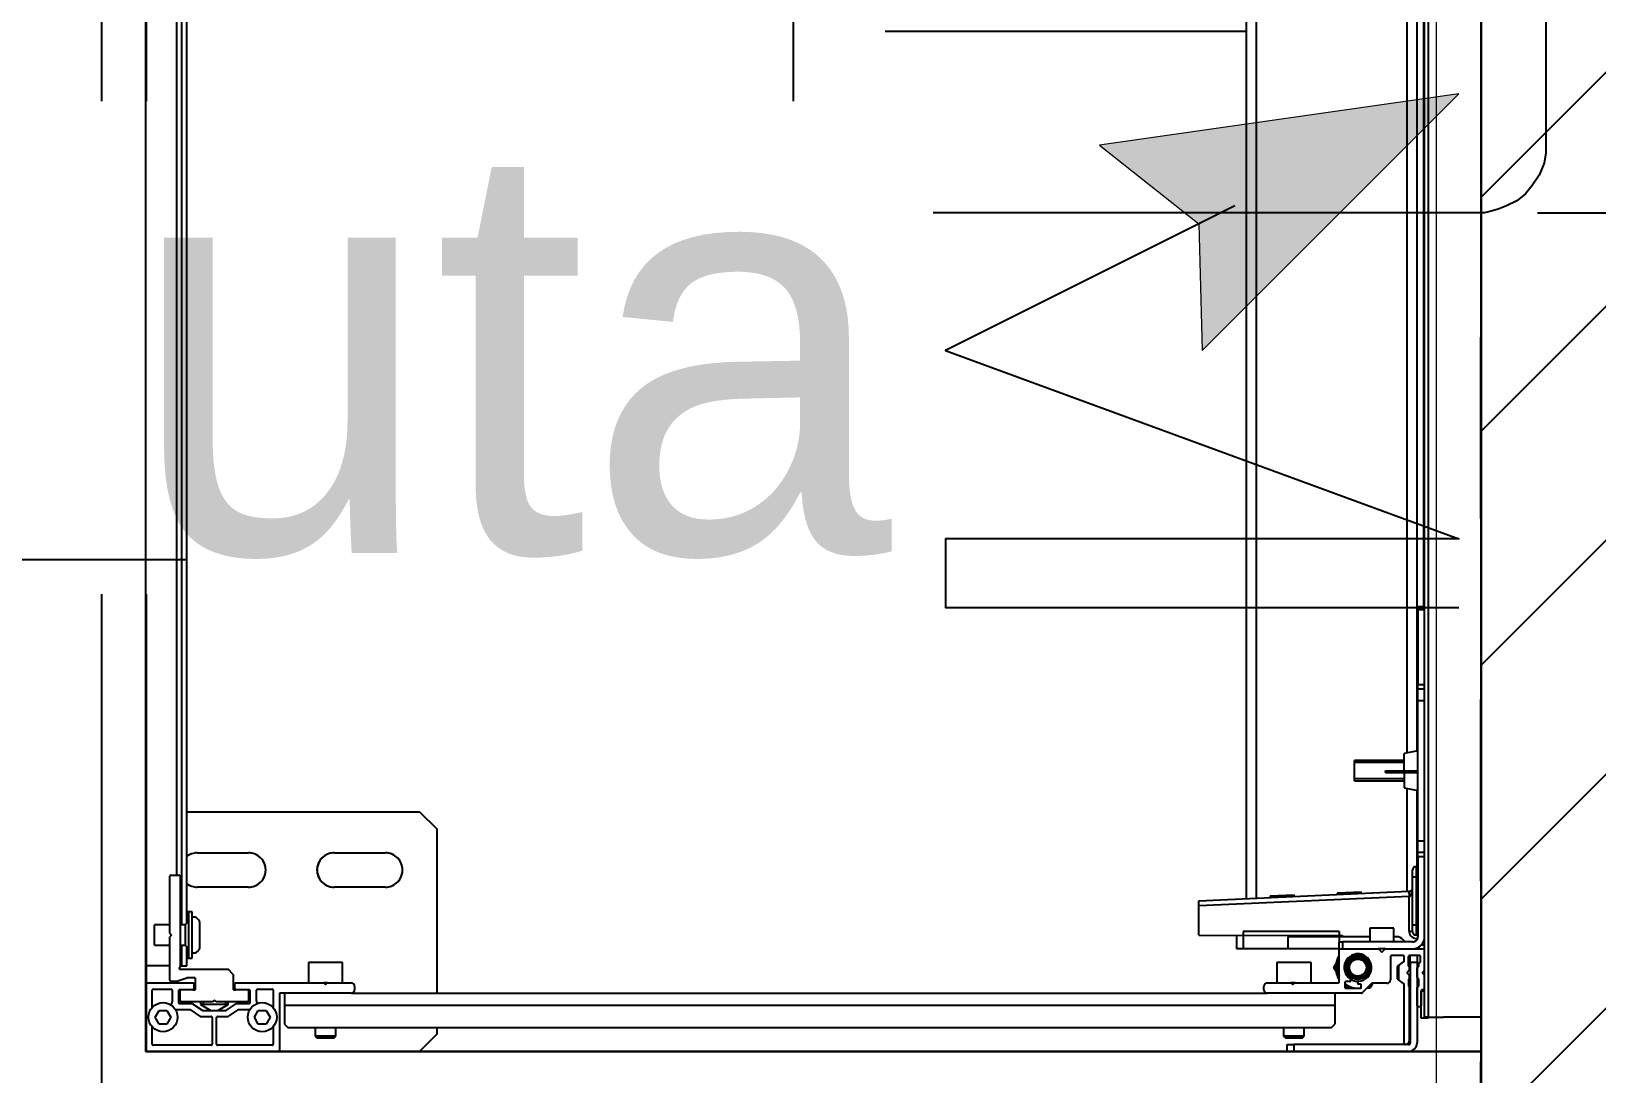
# Model space of a CAD drawing. Header units: centimetres. Extents: x -35664 to 50682, y -23001 to 23705.
# Drawn here: x 9237.73 to 9283.48, y 3431.24 to 3461.69 of the extents above; entities that cross this region are included whole.
import ezdxf

# ---------------------------------------------------------------- set-up
doc = ezdxf.new("R2010")
doc.units = ezdxf.units.CM
doc.linetypes.add('Style de ligne -1', pattern=[0.41664, 0.20828, -0.20836])
doc.linetypes.add('VW-01', pattern=[0.41656, 0.20828, -0.20828])
for name, color, linetype in [('B aménagement intérieur', 252, 'Continuous'), ('B Faux plafonds', 9, 'Continuous'), ('B Faux plafonds_Hatch', 9, 'Continuous'), ('B Général', 252, 'Continuous'), ('C ANNOTATIONS-prestations', 252, 'Continuous'), ('D SURFACES-shab', 252, 'Continuous'), ('F REMPLISSAGE-vert clair', 252, 'Continuous'), ('F REMPLISSAGE-vert foncé', 252, 'Continuous'), ('MTI900_Alu', 252, 'Continuous'), ('prlm-CHAUFF', 4, 'Continuous')]:
    doc.layers.add(name, color=color, linetype=linetype)
doc.layers.add('prlm-ELEC-CFO', color=1, linetype='Continuous', lineweight=25)
doc.layers.add('prlm-GAZ', color=2, linetype='Continuous', lineweight=25)
doc.layers.get('prlm-CHAUFF').off()
doc.styles.add('prlm-elec-cfo', font='comic.ttf', dxfattribs={"height": 12})

# ---------------------------------------------------------------- blocks, each defined once
blk = doc.blocks.new('B 90.200_wc-2')
at = {"layer": 'B Général', "linetype": 'Continuous'}
for p, q in [((-24.9, 0.1), (24.9, 0.1)), ((25, -20.1), (25, 0))]:
    blk.add_line(p, q, dxfattribs=at)
at = {"layer": 'B Général', "linetype": 'Continuous', "flags": 128}
blk.add_lwpolyline([(-25, -20.1), (-24.9, -20.6), (-24.75, -20.9), (-24.55, -21.2), (-24.3, -21.45), (-23.9, -21.7), (-23.4, -21.85), (-23.15, -21.9), (23.25, -21.9), (23.55, -21.85), (23.9, -21.7), (24.2, -21.5), (24.45, -21.3), (24.65, -21.05), (24.8, -20.75), (24.9, -20.5), (24.95, -20.3), (25, -20.1)], dxfattribs=at)
at = {"layer": 'B Général', "linetype": 'Continuous'}
blk.add_arc((24.9, 0), 0.1, 0, 90, dxfattribs=at)
blk = doc.blocks.new('B 90.Groupe-2-1')
at = {"layer": 'B Général', "xscale": -1, "rotation": 270}
blk.add_blockref('B 90.200_wc-2', (35.5, 7.5), dxfattribs=at)
blk = doc.blocks.new('B 90.WC-plan-PMR')
at = {"layer": 'B Général', "linetype": 'Style de ligne -1', "ltscale": 25.4, "flags": 128}
blk.add_lwpolyline([(-114.5, 112.5), (15.5, 112.5), (15.5, 32.5), (-114.5, 32.5)], close=True, dxfattribs=at)
at = {"layer": 'B Général'}
blk.add_blockref('B 90.Groupe-2-1', (0, 0), dxfattribs=at)
blk = doc.blocks.new('B 90.T3 BS 101 (2D)')
at = {"layer": 'B Faux plafonds_Hatch', "linetype": 'Continuous'}
h = blk.add_hatch(dxfattribs=at)
h.set_pattern_fill('F_P__SOFFITE', color=256, style=0, pattern_type=2)
h.set_pattern_definition([(45, (0, 0.2205), (-3.52778, 3.30729), [])])
h.paths.add_polyline_path([(-284.627, -240.291), (-126.618, -240.291), (-126.513, -150.291), (-194.521, -150.291), (-194.627, 110.709), (-33.939, 110.709), (36.061, 110.709), (36.061, 246.959), (-73.327, 247.009), (-73.327, 397.009), (-213.327, 396.959), (-213.327, 246.959), (-284.627, 246.959)])
at = {"layer": 'B Faux plafonds', "linetype": 'VW-01', "ltscale": 25.4, "flags": 128}
blk.add_lwpolyline([(-284.627, -240.291), (-126.618, -240.291), (-126.513, -150.291), (-194.521, -150.291), (-194.627, 110.709), (-33.939, 110.709), (36.061, 110.709), (36.061, 246.959), (-73.327, 247.009), (-73.327, 397.009), (-213.327, 396.959), (-213.327, 246.959), (-284.627, 246.959)], close=True, dxfattribs=at)
at = {"layer": 'D SURFACES-shab', "lineweight": 18, "flags": 128}
blk.add_lwpolyline([(-214.627, 396.959), (-73.327, 396.959), (-73.327, 251.959), (-214.627, 251.959)], close=True, dxfattribs=at)
at = {"layer": 'B Général', "rotation": 180}
blk.add_blockref('B 90.WC-plan-PMR', (-197.827, 364.459), dxfattribs=at)
blk = doc.blocks.new('B 90.Gaine 150_70')
at = {"layer": 'B Général', "linetype": 'Continuous'}
blk.add_line((18.5, 36.305), (-69, 36.305), dxfattribs=at)
at = {"layer": 'B Général', "linetype": 'Continuous', "flags": 128}
for points in [[(-70, 36.305), (19.5, 36.305), (19.5, -2.715), (-70, -2.715)], [(-70, -2.7), (-70, 36.3), (19.5, 36.3), (19.5, -2.7)]]:
    blk.add_lwpolyline(points, close=True, dxfattribs=at)
at = {"layer": 'C ANNOTATIONS-prestations'}
for p, q in [((18.5, 36.305), (18.5, 35.205)), ((18.5, 34.755), (18.5, 35.205)), ((-69, 34.755), (18.5, 34.755)), ((18.5, 34.655), (-69, 34.655)), ((6.5, 34.635), (-22.817, 34.635)), ((10.724, 34.435), (-22.75, 34.435)), ((6.5, 34.455), (6.5, 34.655)), ((6.6, 34.455), (6.5, 34.455)), ((6.6, 34.655), (6.6, 34.455)), ((6.6, 34.455), (8.783, 34.455)), ((8.783, 34.455), (8.783, 34.655)), ((8.918, 34.455), (8.783, 34.455)), ((8.918, 34.655), (8.918, 34.455)), ((9.25, 34.455), (8.918, 34.455)), ((9.25, 34.455), (9.25, 34.655)), ((13.35, 34.455), (9.25, 34.455)), ((10.72, 34.455), (10.8, 34.055)), ((11.3, 33.646), (11.3, 34.455)), ((11.35, 33.646), (11.35, 34.455)), ((11.8, 34.055), (11.88, 34.455)), ((14.1, 34.435), (11.876, 34.435)), ((13.35, 34.455), (13.35, 34.655)), ((13.682, 34.455), (13.35, 34.455)), ((13.682, 34.455), (13.682, 34.655)), ((13.817, 34.455), (13.682, 34.455)), ((13.817, 34.655), (13.817, 34.455)), ((13.817, 34.455), (16.15, 34.455)), ((14.1, 34.405), (14.1, 34.455)), ((14.1, 34.405), (14.4, 34.405)), ((14.4, 34.455), (14.4, 34.405)), ((14.4, 34.405), (15.8, 34.405)), ((14.4, 34.305), (14.4, 34.405)), ((15.8, 34.405), (15.8, 34.455)), ((15.8, 34.405), (16.1, 34.405)), ((15.8, 34.305), (15.8, 34.405)), ((16.1, 34.455), (16.1, 34.405)), ((16.4, 34.655), (16.4, 34.55)), ((16.5, 34.655), (16.5, 34.625)), ((16.5, 33.517), (16.5, 34.625)), ((16.7, 34.505), (16.7, 34.215)), ((16.7, 34.435), (16.9, 34.435)), ((16.87, 34.535), (16.73, 34.535)), ((16.9, 34.485), (16.9, 34.505)), ((17.001, 34.485), (16.9, 34.485)), ((16.9, 34.435), (19.25, 34.435)), ((16.9, 34.435), (16.9, 34.235)), ((16.96, 34.485), (16.999, 34.446)), ((16.999, 34.446), (17.037, 34.446)), ((17.345, 34.435), (17.06, 34.435)), ((17.129, 34.655), (17.179, 34.606)), ((17.164, 34.62), (17.236, 34.62)), ((17.221, 34.606), (17.271, 34.655)), ((17.368, 34.446), (17.401, 34.446)), ((17.401, 34.446), (17.44, 34.485)), ((17.576, 34.485), (17.404, 34.485)), ((18.17, 34.435), (17.635, 34.435)), ((17.7, 34.625), (17.7, 34.585)), ((17.73, 34.555), (17.73, 34.655)), ((17.73, 34.555), (18.17, 34.555)), ((18.53, 34.555), (17.73, 34.555)), ((18.2, 34.525), (18.2, 34.465)), ((18.5, 34.755), (18.53, 34.755)), ((18.5, 34.755), (18.5, 34.655)), ((18.53, 34.755), (18.53, 34.555)), ((-22.65, 34.135), (10.784, 34.135)), ((11.3, 34.055), (10.8, 34.055)), ((11, 34.055), (11, 32.605)), ((11.061, 34.055), (11.061, 32.605)), ((11.35, 34.055), (11.8, 34.055)), ((11.539, 34.055), (11.539, 32.605)), ((11.6, 32.605), (11.6, 34.055)), ((11.816, 34.135), (14.824, 34.135)), ((14.4, 34.305), (14.2, 34.305)), ((15.8, 34.305), (14.4, 34.305)), ((14.821, 34.198), (14.82, 34.21)), ((14.821, 34.198), (14.971, 34.205)), ((15.1, 28.055), (14.821, 34.198)), ((14.97, 34.21), (14.971, 34.205)), ((16, 34.205), (14.971, 34.205)), ((14.971, 34.205), (15.25, 28.055)), ((16, 34.305), (15.8, 34.305)), ((16, 34.305), (16, 34.205)), ((16.3, 34.305), (16.3, 32.255)), ((16.9, 34.235), (16.7, 34.235)), ((16.7, 34.025), (16.7, 33.685)), ((17.002, 34.185), (16.73, 34.185)), ((16.859, 34.055), (16.73, 34.055)), ((16.971, 33.918), (16.884, 34.042)), ((16.9, 34.235), (19.25, 34.235)), ((17.404, 33.905), (16.996, 33.905)), ((17, 34.235), (17, 34.185)), ((17, 33.905), (17, 33.875)), ((17, 33.875), (17.4, 33.875)), ((17, 33.875), (17.02, 33.855)), ((17.02, 33.855), (17.38, 33.855)), ((17.03, 34.205), (17.129, 34.205)), ((17.043, 34.185), (17.043, 34.235)), ((17.043, 33.855), (17.043, 33.905)), ((17.129, 34.205), (17.179, 34.156)), ((17.221, 34.156), (17.271, 34.205)), ((17.271, 34.205), (17.375, 34.205)), ((17.357, 34.185), (17.357, 34.235)), ((17.357, 33.855), (17.357, 33.905)), ((17.38, 33.855), (17.4, 33.875)), ((17.4, 34.185), (17.4, 34.235)), ((17.4, 33.875), (17.4, 33.905)), ((17.403, 34.185), (17.577, 34.185)), ((17.516, 34.042), (17.429, 33.918)), ((19.27, 34.055), (17.541, 34.055)), ((17.605, 34.205), (19.2, 34.205)), ((19.3, 34.185), (19.3, 30.835)), ((19.3, 34.105), (19.3, 34.085)), ((19.5, 34.185), (19.5, 30.835)), ((11.3, 33.51), (11.3, 33.646)), ((11.35, 33.646), (11.3, 33.646)), ((11.35, 33.51), (11.3, 33.51)), ((11.35, 33.51), (11.35, 33.646)), ((15.9, 33.755), (15.9, 33.055)), ((16.3, 33.755), (15.9, 33.755)), ((16.15, 33.852), (16.15, 33.755)), ((16.5, 33.517), (16.5, 33.293)), ((16.579, 33.426), (16.509, 33.496)), ((16.73, 33.655), (17.41, 33.655)), ((17.51, 33.555), (17.51, 33.127)), ((15.9, 33.055), (16.3, 33.055)), ((16.15, 33.055), (16.15, 32.155)), ((16.5, 32.185), (16.5, 33.293)), ((16.509, 33.314), (16.579, 33.384)), ((17.519, 33.106), (17.791, 32.834)), ((17.556, 33.113), (17.656, 33.055)), ((17.656, 33.055), (17.656, 32.969)), ((11.6, 32.605), (11, 32.605)), ((14.884, 32.805), (14.834, 32.803)), ((14.866, 32.101), (14.834, 32.803)), ((16.7, 32.899), (16.7, 32.511)), ((17.407, 32.495), (17.43, 32.495)), ((17.51, 32.705), (17.479, 32.705)), ((17.54, 32.775), (17.54, 32.735)), ((17.62, 32.805), (17.57, 32.805)), ((17.65, 32.355), (17.65, 32.775)), ((17.8, 32.813), (17.8, 30.055)), ((14.866, 32.101), (14.916, 32.104)), ((16, 32.155), (16, 29.355)), ((16, 32.155), (16.15, 32.155)), ((16.101, 28.055), (16.11, 32.255)), ((16.11, 32.255), (16.15, 32.257)), ((16.15, 32.155), (16.3, 32.155)), ((16.15, 32.155), (16.15, 30.655)), ((16.3, 32.255), (16.5, 32.255)), ((16.3, 32.155), (16.3, 32.255)), ((16.5, 32.155), (16.3, 32.155)), ((16.5, 32.185), (16.5, 32.155)), ((16.5, 32.155), (16.5, 30.655)), ((17.47, 32.155), (16.53, 32.155)), ((17.05, 32.005), (16.95, 32.063)), ((17.15, 32.063), (17.05, 32.005)), ((17.46, 32.465), (17.46, 32.355)), ((17.49, 32.325), (17.62, 32.325)), ((17.5, 30.867), (17.5, 32.125)), ((17.65, 32.351), (17.604, 32.325)), ((17.8, 32.035), (18.15, 32.035)), ((18.15, 32.035), (18.7, 32.035)), ((18.15, 1.335), (18.15, 32.035)), ((18.8, 31.935), (18.7, 32.035)), ((18.8, 1.435), (18.8, 31.935)), ((16.9, 31.335), (16.9, 30.335)), ((17.5, 31.335), (16.9, 31.335)), ((19.05, 31.135), (18.8, 31.135)), ((19.05, 31.135), (19.05, 30.535)), ((19.1, 31.085), (19.05, 31.135)), ((14.973, 30.843), (14.923, 30.841)), ((14.955, 30.139), (14.923, 30.841)), ((16.15, 30.655), (16.5, 30.655)), ((16.5, 30.655), (16.5, 29.355)), ((17.5, 30.867), (17.5, 30.743)), ((17.5, 30.055), (17.5, 30.743)), ((17.529, 30.826), (17.509, 30.846)), ((17.509, 30.764), (17.529, 30.784)), ((19.1, 30.585), (19.1, 31.085)), ((19.3, 30.835), (19.5, 30.835)), ((19.3, 30.635), (19.3, 30.835)), ((19.5, 30.835), (19.5, 30.635)), ((16.9, 30.335), (17.5, 30.335)), ((18.8, 30.535), (19.05, 30.535)), ((19.05, 30.535), (19.1, 30.585)), ((19.5, 30.635), (19.3, 30.635)), ((14.955, 30.139), (15.005, 30.142)), ((17.7, 29.955), (17.6, 29.955)), ((17.8, 3.285), (17.8, 30.055)), ((-22.475, 29.735), (15.024, 29.735)), ((-22.475, 29.435), (15.037, 29.435)), ((16, 29.355), (16.5, 29.355)), ((16.5, 29.355), (16.5, 29.155)), ((16.103, 29.155), (16.5, 29.155)), ((15.25, 28.055), (15.1, 28.055)), ((16.101, 28.055), (15.25, 28.055)), ((12.5, 5.285), (13, 5.785)), ((13, 5.785), (17.8, 5.785)), ((18.8, 5.785), (19, 5.785)), ((19, 5.785), (19.5, 5.285)), ((12.5, -1.515), (12.5, 5.285)), ((19.5, 5.285), (19.5, 1.155)), ((13.7, 2.785), (13.7, 4.285)), ((14.7, 4.285), (14.7, 2.785)), ((17.5, 2.585), (17.5, 3.285)), ((17.6, 3.385), (17.7, 3.385)), ((17.8, 3.285), (17.8, 1.215)), ((16.9, 3.035), (16.9, 2.035)), ((17.5, 3.035), (16.9, 3.035)), ((19.05, 2.835), (18.8, 2.835)), ((19.05, 2.835), (19.05, 2.235)), ((19.1, 2.785), (19.05, 2.835)), ((19.1, 2.285), (19.1, 2.785)), ((17.529, 2.556), (17.5, 2.585)), ((17.5, 2.585), (17.5, 2.485)), ((17.5, 2.485), (17.529, 2.514)), ((17.5, -0.085), (17.5, 2.485)), ((16.9, 2.035), (17.5, 2.035)), ((18.8, 2.235), (19.05, 2.235)), ((19.05, 2.235), (19.1, 2.285)), ((18.7, 1.335), (18.8, 1.435)), ((17.68, 0.545), (17.68, 0.975)), ((17.71, 1.005), (18.217, 1.005)), ((17.8, 1.335), (18.15, 1.335)), ((17.83, 1.185), (19.47, 1.185)), ((18.15, 1.335), (18.7, 1.335)), ((18.3, 0.8), (18.5, 0.916)), ((18.5, 0.916), (18.7, 0.8)), ((18.783, 1.005), (19.29, 1.005)), ((19.32, 0.975), (19.32, -0.625)), ((19.5, 1.155), (19.5, -2.685)), ((18.03, 0.515), (17.71, 0.515)), ((18.3, 0.57), (18.3, 0.8)), ((18.5, 0.454), (18.3, 0.57)), ((18.7, 0.57), (18.5, 0.454)), ((18.7, 0.8), (18.7, 0.57)), ((13.7, -1.215), (13.7, 0.285)), ((14.7, 0.285), (14.7, -1.215)), ((17.7, 0.305), (17.7, -0.085)), ((18.07, 0.335), (17.73, 0.335)), ((17.73, 0.285), (18.02, 0.285)), ((18.05, 0.255), (18.05, -0.665)), ((18.1, -0.065), (18.1, 0.305)), ((18.28, -0.001), (18.28, 0.321)), ((17.25, -0.165), (17.1, -0.315)), ((17.1, -1.715), (17.1, -0.315)), ((17.25, -0.165), (17.67, -0.165)), ((17.67, -0.115), (17.53, -0.115)), ((17.7, -0.135), (17.7, -0.085)), ((18.127, -0.315), (18.05, -0.315)), ((18.05, -0.392), (18.171, -0.392)), ((18.295, -0.357), (18.1, -0.065)), ((18.127, -0.315), (18.127, -1.115)), ((18.3, -0.615), (18.127, -0.315)), ((18.48, -0.311), (18.285, -0.018)), ((18.3, -1.056), (18.3, -0.374)), ((18.48, -0.625), (18.48, -0.311)), ((18.05, -0.665), (18, -0.715)), ((18, -0.715), (18.05, -0.765)), ((18.05, -0.765), (18.05, -1.685)), ((18.127, -1.115), (18.3, -0.815)), ((18.48, -1.11), (18.48, -0.805)), ((19.29, -0.655), (18.51, -0.655)), ((18.51, -0.775), (19.29, -0.775)), ((19.32, -0.805), (19.32, -2.505)), ((16.78, -1.365), (15.42, -1.365)), ((15.42, -1.365), (15.42, -1.465)), ((16.425, -1.135), (15.775, -1.135)), ((16.78, -1.465), (16.78, -1.365)), ((17.35, -1.295), (17.35, -1.51)), ((17.67, -1.265), (17.38, -1.265)), ((17.5, -2.685), (17.5, -1.345)), ((17.53, -1.315), (17.67, -1.315)), ((17.7, -1.345), (17.7, -1.295)), ((17.7, -1.345), (17.7, -1.735)), ((18.05, -1.038), (18.171, -1.038)), ((18.05, -1.115), (18.127, -1.115)), ((18.105, -1.357), (18.295, -1.073)), ((18.285, -1.412), (18.475, -1.127)), ((15.8, -1.665), (-66.3, -1.665)), ((15.75, -1.515), (-66.25, -1.515)), ((14.35, -1.815), (-64.85, -1.815)), ((14.35, -1.985), (14.35, -1.745)), ((14.38, -1.715), (17.04, -1.715)), ((16.78, -1.465), (15.42, -1.465)), ((15.42, -1.465), (15.42, -1.515)), ((15.7, -1.465), (15.8, -1.565)), ((15.8, -1.565), (16.4, -1.565)), ((15.8, -1.565), (15.8, -1.715)), ((16.4, -1.565), (16.5, -1.465)), ((16.4, -1.715), (16.4, -1.565)), ((17, -1.665), (16.4, -1.665)), ((17, -1.515), (16.45, -1.515)), ((16.78, -1.515), (16.78, -1.465)), ((17, -1.665), (17, -1.515)), ((17, -1.665), (17, -1.715)), ((17.448, -1.81), (17.352, -1.52)), ((17.45, -1.985), (17.45, -1.82)), ((18.02, -1.715), (17.73, -1.715)), ((17.73, -1.765), (18.07, -1.765)), ((18.1, -1.735), (18.1, -1.374)), ((18.28, -1.851), (18.28, -1.429)), ((16.05, -2.015), (14.38, -2.015)), ((15.8, -2.015), (15.8, -2.465)), ((16.05, -2.015), (16.1, -1.965)), ((16.1, -1.965), (16.15, -2.015)), ((17.42, -2.015), (16.15, -2.015)), ((16.4, -2.465), (16.4, -2.015)), ((17, -2.015), (17, -2.715)), ((17.68, -2.505), (17.68, -1.975)), ((17.71, -1.945), (18.056, -1.945)), ((18.3, -2.1), (18.5, -1.984)), ((18.3, -2.33), (18.3, -2.1)), ((18.5, -1.984), (18.7, -2.1)), ((18.7, -2.1), (18.7, -2.33)), ((17, -2.715), (-67.5, -2.715)), ((16.4, -2.465), (15.8, -2.465)), ((17.53, -2.715), (17, -2.715)), ((19.47, -2.715), (17.53, -2.715)), ((18.217, -2.535), (17.71, -2.535)), ((18.5, -2.446), (18.3, -2.33)), ((18.7, -2.33), (18.5, -2.446)), ((19.29, -2.535), (18.783, -2.535)), ((19.5, -2.715), (19.47, -2.715)), ((19.5, -2.685), (19.5, -2.715))]:
    blk.add_line(p, q, dxfattribs=at)
at = {"layer": 'C ANNOTATIONS-prestations', "flags": 128}
for points in [[(14.1, 34.405, 0.198912), (14.129, 34.334, 0.198912), (14.2, 34.305)], [(16, 34.205, 0.227222), (16.156, 34.28, 0.227222), (16.195, 34.448)], [(16, 34.305, 0.198912), (16.071, 34.334, 0.198912), (16.1, 34.405)], [(16.5, 34.305, 0.198912), (16.397, 34.552, 0.198912), (16.15, 34.655)], [(16.3, 34.305, 0.198912), (16.256, 34.411, 0.198912), (16.15, 34.455)], [(16.53, 34.655, 0.198912), (16.509, 34.646, 0.198912), (16.5, 34.625)], [(16.73, 34.535, 0.198912), (16.709, 34.526, 0.198912), (16.7, 34.505)], [(16.9, 34.505, 0.198912), (16.891, 34.526, 0.198912), (16.87, 34.535)], [(17, 34.435, 0.013224), (17, 34.44, 0.013224), (16.999, 34.446)], [(17.03, 34.46, 0.17724), (17.02, 34.478, 0.17724), (17.001, 34.485)], [(17.03, 34.46, 0.17724), (17.041, 34.442, 0.17724), (17.06, 34.435)], [(17.179, 34.606, 0.198912), (17.2, 34.597, 0.198912), (17.221, 34.606)], [(17.345, 34.435, 0.17724), (17.364, 34.442, 0.17724), (17.375, 34.46)], [(17.404, 34.485, 0.17724), (17.385, 34.478, 0.17724), (17.375, 34.46)], [(17.401, 34.446, 0.013224), (17.4, 34.44, 0.013224), (17.4, 34.435)], [(17.605, 34.46, 0.17724), (17.595, 34.478, 0.17724), (17.576, 34.485)], [(17.605, 34.46, 0.17724), (17.616, 34.442, 0.17724), (17.635, 34.435)], [(17.7, 34.625, 0.198912), (17.691, 34.646, 0.198912), (17.67, 34.655)], [(17.7, 34.585, 0.198912), (17.709, 34.564, 0.198912), (17.73, 34.555)], [(18.2, 34.525, 0.198912), (18.191, 34.546, 0.198912), (18.17, 34.555)], [(18.17, 34.435, 0.198912), (18.191, 34.444, 0.198912), (18.2, 34.465)], [(19.5, 34.185, 0.198912), (19.427, 34.362, 0.198912), (19.25, 34.435)], [(14.82, 34.21, 0.193016), (14.789, 34.277, 0.193016), (14.72, 34.305)], [(16.222, 34.005, 0.109774), (16.169, 33.936, 0.109774), (16.15, 33.852)], [(16.222, 34.005, 0.028434), (16.263, 34.044, 0.028434), (16.3, 34.087)], [(16.7, 34.215, 0.198912), (16.709, 34.194, 0.198912), (16.73, 34.185)], [(16.73, 34.055, 0.198912), (16.709, 34.046, 0.198912), (16.7, 34.025)], [(16.884, 34.042, 0.120588), (16.873, 34.052, 0.120588), (16.859, 34.055)], [(16.971, 33.918, 0.120588), (16.982, 33.908, 0.120588), (16.996, 33.905)], [(17.002, 34.185, 0.155096), (17.019, 34.191, 0.155096), (17.03, 34.205)], [(17.179, 34.156, 0.198912), (17.2, 34.147, 0.198912), (17.221, 34.156)], [(17.375, 34.205, 0.155096), (17.386, 34.191, 0.155096), (17.403, 34.185)], [(17.404, 33.905, 0.120588), (17.418, 33.908, 0.120588), (17.429, 33.918)], [(17.541, 34.055, 0.120588), (17.527, 34.052, 0.120588), (17.516, 34.042)], [(17.577, 34.185, 0.155096), (17.594, 34.191, 0.155096), (17.605, 34.205)], [(19.3, 34.105, 0.198912), (19.271, 34.176, 0.198912), (19.2, 34.205)], [(19.3, 34.185, 0.198912), (19.285, 34.22, 0.198912), (19.25, 34.235)], [(19.27, 34.055, 0.198912), (19.291, 34.064, 0.198912), (19.3, 34.085)], [(16.5, 33.517, 0.098491), (16.502, 33.506, 0.098491), (16.509, 33.496)], [(16.579, 33.384, 0.198912), (16.588, 33.405, 0.198912), (16.579, 33.426)], [(16.7, 33.685, 0.198912), (16.709, 33.664, 0.198912), (16.73, 33.655)], [(17.51, 33.555, 0.198912), (17.481, 33.626, 0.198912), (17.41, 33.655)], [(16.509, 33.314, 0.098491), (16.502, 33.304, 0.098491), (16.5, 33.293)], [(17.449, 32.733, 0.366532), (17.088, 33.103, 0.366532), (16.664, 32.808, 0.366532), (16.884, 32.341, 0.366532), (17.382, 32.482)], [(17.633, 32.992, 0.041018), (17.579, 33.083, 0.041018), (17.51, 33.164)], [(17.51, 33.127, 0.098491), (17.512, 33.116, 0.098491), (17.519, 33.106)], [(17.382, 32.482, 0.082935), (17.436, 32.602, 0.082935), (17.449, 32.733)], [(17.407, 32.495, 0.122946), (17.393, 32.491, 0.122946), (17.382, 32.482)], [(17.46, 32.465, 0.198912), (17.451, 32.486, 0.198912), (17.43, 32.495)], [(17.449, 32.733, 0.189855), (17.458, 32.713, 0.189855), (17.479, 32.705)], [(17.51, 32.705, 0.198912), (17.531, 32.714, 0.198912), (17.54, 32.735)], [(17.514, 32.325, 0.104675), (17.628, 32.546, 0.104675), (17.643, 32.794)], [(17.57, 32.805, 0.198912), (17.549, 32.796, 0.198912), (17.54, 32.775)], [(17.65, 32.775, 0.198912), (17.641, 32.796, 0.198912), (17.62, 32.805)], [(17.8, 32.813, 0.098491), (17.798, 32.824, 0.098491), (17.791, 32.834)], [(16.5, 32.185, 0.198912), (16.509, 32.164, 0.198912), (16.53, 32.155)], [(16.704, 32.155, 0.14145), (17.05, 32.055, 0.14145), (17.396, 32.155)], [(16.81, 32.155, 0.103148), (17.05, 32.105, 0.103148), (17.29, 32.155)], [(17.46, 32.355, 0.198912), (17.469, 32.334, 0.198912), (17.49, 32.325)], [(17.5, 32.125, 0.198912), (17.491, 32.146, 0.198912), (17.47, 32.155)], [(17.577, 32.325, 0.02871), (17.617, 32.388, 0.02871), (17.65, 32.455)], [(17.62, 32.325, 0.198912), (17.641, 32.334, 0.198912), (17.65, 32.355)], [(17.5, 30.867, 0.098491), (17.502, 30.856, 0.098491), (17.509, 30.846)], [(17.509, 30.764, 0.098491), (17.502, 30.754, 0.098491), (17.5, 30.743)], [(17.529, 30.784, 0.198912), (17.538, 30.805, 0.198912), (17.529, 30.826)], [(17.5, 30.055, 0.198912), (17.529, 29.984, 0.198912), (17.6, 29.955)], [(17.7, 29.955, 0.198912), (17.771, 29.984, 0.198912), (17.8, 30.055)], [(14.7, 4.285, 0.414214), (14.2, 4.785, 0.414214), (13.7, 4.285)], [(17.6, 3.385, 0.198912), (17.529, 3.356, 0.198912), (17.5, 3.285)], [(17.8, 3.285, 0.198912), (17.771, 3.356, 0.198912), (17.7, 3.385)], [(13.7, 2.785, 0.414214), (14.2, 2.285, 0.414214), (14.7, 2.785)], [(17.529, 2.514, 0.198912), (17.538, 2.535, 0.198912), (17.529, 2.556)], [(17.71, 1.005, 0.198912), (17.689, 0.996, 0.198912), (17.68, 0.975)], [(17.8, 1.215, 0.198912), (17.809, 1.194, 0.198912), (17.83, 1.185)], [(18.22, 1.005, 0.01196), (18.219, 1.005, 0.01196), (18.217, 1.005)], [(18.783, 1.005, 0.01196), (18.781, 1.005, 0.01196), (18.78, 1.005)], [(19.32, 0.975, 0.198912), (19.311, 0.996, 0.198912), (19.29, 1.005)], [(19.5, 1.155, 0.198912), (19.491, 1.176, 0.198912), (19.47, 1.185)], [(14.7, 0.285, 0.414214), (14.2, 0.785, 0.414214), (13.7, 0.285)], [(17.68, 0.545, 0.198912), (17.689, 0.524, 0.198912), (17.71, 0.515)], [(18.03, 0.515, 0.095961), (18.068, 0.522, 0.095961), (18.099, 0.543)], [(17.73, 0.335, 0.198912), (17.709, 0.326, 0.198912), (17.7, 0.305)], [(17.73, 0.285, 0.198912), (17.709, 0.276, 0.198912), (17.7, 0.255)], [(18.05, 0.255, 0.198912), (18.041, 0.276, 0.198912), (18.02, 0.285)], [(18.1, 0.305, 0.198912), (18.091, 0.326, 0.198912), (18.07, 0.335)], [(17.5, -0.085, 0.198912), (17.509, -0.106, 0.198912), (17.53, -0.115)], [(17.67, -0.115, 0.198912), (17.691, -0.106, 0.198912), (17.7, -0.085)], [(17.67, -0.165, 0.198912), (17.691, -0.156, 0.198912), (17.7, -0.135)], [(18.28, -0.001, 0.073633), (18.281, -0.01, 0.073633), (18.285, -0.018)], [(18.3, -0.374, 0.073633), (18.299, -0.365, 0.073633), (18.295, -0.357)], [(18.48, -0.625, 0.198912), (18.489, -0.646, 0.198912), (18.51, -0.655)], [(18.51, -0.775, 0.198912), (18.489, -0.784, 0.198912), (18.48, -0.805)], [(19.29, -0.655, 0.198912), (19.311, -0.646, 0.198912), (19.32, -0.625)], [(19.32, -0.805, 0.198912), (19.311, -0.784, 0.198912), (19.29, -0.775)], [(13.7, -1.215, 0.080612), (13.726, -1.373, 0.080612), (13.8, -1.515)], [(14.6, -1.515, 0.080612), (14.674, -1.373, 0.080612), (14.7, -1.215)], [(15.775, -1.135, 0.218554), (15.623, -1.205, 0.218554), (15.577, -1.365)], [(15.577, -1.36, 0.003145), (15.576, -1.362, 0.003145), (15.576, -1.365)], [(16.623, -1.365, 0.218554), (16.577, -1.205, 0.218554), (16.425, -1.135)], [(16.624, -1.365, 0.003145), (16.624, -1.362, 0.003145), (16.623, -1.36)], [(17.38, -1.265, 0.198912), (17.359, -1.274, 0.198912), (17.35, -1.295)], [(17.53, -1.315, 0.198912), (17.509, -1.324, 0.198912), (17.5, -1.345)], [(17.7, -1.295, 0.198912), (17.691, -1.274, 0.198912), (17.67, -1.265)], [(17.7, -1.345, 0.198912), (17.691, -1.324, 0.198912), (17.67, -1.315)], [(18.105, -1.357, 0.073633), (18.101, -1.365, 0.073633), (18.1, -1.374)], [(18.295, -1.073, 0.073633), (18.299, -1.065, 0.073633), (18.3, -1.056)], [(18.475, -1.127, 0.073633), (18.479, -1.119, 0.073633), (18.48, -1.11)], [(14.38, -1.715, 0.198912), (14.359, -1.724, 0.198912), (14.35, -1.745)], [(17.04, -1.715, 0.414214), (17.07, -1.745, 0.414214), (17.1, -1.715)], [(17.35, -1.51, 0.040241), (17.35, -1.515, 0.040241), (17.352, -1.52)], [(17.45, -1.82, 0.040241), (17.45, -1.815, 0.040241), (17.448, -1.81)], [(17.7, -1.685, 0.198912), (17.709, -1.706, 0.198912), (17.73, -1.715)], [(17.7, -1.735, 0.198912), (17.709, -1.756, 0.198912), (17.73, -1.765)], [(18.02, -1.715, 0.198912), (18.041, -1.706, 0.198912), (18.05, -1.685)], [(18.07, -1.765, 0.198912), (18.091, -1.756, 0.198912), (18.1, -1.735)], [(18.285, -1.412, 0.073633), (18.281, -1.42, 0.073633), (18.28, -1.429)], [(14.35, -1.985, 0.198912), (14.359, -2.006, 0.198912), (14.38, -2.015)], [(17.42, -2.015, 0.198912), (17.441, -2.006, 0.198912), (17.45, -1.985)], [(17.71, -1.945, 0.198912), (17.689, -1.954, 0.198912), (17.68, -1.975)], [(18.14, -1.99, 0.123554), (18.104, -1.957, 0.123554), (18.056, -1.945)], [(17.5, -2.685, 0.198912), (17.509, -2.706, 0.198912), (17.53, -2.715)], [(17.68, -2.505, 0.198912), (17.689, -2.526, 0.198912), (17.71, -2.535)], [(18.217, -2.535, 0.01196), (18.219, -2.535, 0.01196), (18.22, -2.535)], [(18.78, -2.535, 0.01196), (18.781, -2.535, 0.01196), (18.783, -2.535)], [(19.29, -2.535, 0.198912), (19.311, -2.526, 0.198912), (19.32, -2.505)], [(19.47, -2.715, 0.198912), (19.491, -2.706, 0.198912), (19.5, -2.685)]]:
    blk.add_lwpolyline(points, format="xyb", dxfattribs=at)
at = {"layer": 'C ANNOTATIONS-prestations'}
for centre, radius in [((17.05, 32.705), 0.35), ((17.05, 32.705), 0.3), ((17.05, 32.705), 0.25), ((18.5, 0.685), 0.425), ((18.5, -2.215), 0.425)]:
    blk.add_circle(centre, radius, dxfattribs=at)
for points, knots in [([(14.97, 34.21), (14.97, 34.21), (14.968, 34.222), (14.956, 34.239), (14.941, 34.252), (14.921, 34.265), (14.896, 34.276), (14.867, 34.286), (14.818, 34.298), (14.754, 34.305), (14.724, 34.305), (14.722, 34.305), (14.72, 34.305)], [0, 0, 0, 1, 2, 3, 4, 5, 6, 7, 8, 9, 9, 10, 10, 10]), ([(14.82, 34.21), (14.82, 34.209), (14.821, 34.209), (14.822, 34.209), (14.824, 34.208), (14.833, 34.207), (14.852, 34.207), (14.88, 34.207), (14.931, 34.208), (14.968, 34.209), (14.969, 34.209), (14.97, 34.21)], [0, 0, 0, 1, 2, 3, 4, 5, 6, 7, 8, 8, 9, 9, 9])]:
    blk.add_open_spline(points, degree=2, knots=knots, dxfattribs=at)
blk = doc.blocks.new('xi.UTA')
at = {"layer": 'prlm-ELEC-CFO', "lineweight": 5}
blk.add_hatch(color=0, dxfattribs=at).paths.add_polyline_path([(-3, 6), (-0.103, 3.699), (0, 0), (7.5, 7.5)])
at = {"layer": 'prlm-ELEC-CFO', "color": 0, "lineweight": 5, "flags": 128}
blk.add_lwpolyline([(-3, 6), (-0.103, 3.699), (0, 0), (7.5, 7.5)], close=True, dxfattribs=at)
at = {"layer": 'prlm-ELEC-CFO', "color": 0}
blk.add_lwpolyline([(0.955, 4.227), (-7.5, 0), (7.5, -5.5), (-7.5, -5.5), (-7.5, -7.5), (7.5, -7.5)], dxfattribs=at)
blk = doc.blocks.new('B 70.MTI900_Alu_390')
at = {"layer": 'MTI900_Alu', "color": 1, "linetype": 'Continuous'}
for p, q in [((-4.475, 0), (-4.472, 0)), ((-4.475, -0.003), (-4.475, 0)), ((-4.472, 0), (-4.278, 0)), ((-4.278, 0), (-4.225, 0)), ((-4.225, 0), (4.225, 0)), ((-4.225, -0.07), (-4.225, 0)), ((-4.475, -0.387), (-4.475, -0.003)), ((-4.457, -0.191), (-4.457, -0.021)), ((-4.454, -0.018), (-4.4033, -0.018)), ((-4.395, -0.0385), (-4.375, -0.0269)), ((-4.395, -0.0615), (-4.395, -0.0385)), ((-4.375, -0.0269), (-4.355, -0.0385)), ((-4.355, -0.0385), (-4.355, -0.0615)), ((-4.3467, -0.018), (-4.296, -0.018)), ((-4.293, -0.021), (-4.293, -0.074)), ((-4.275, -0.003), (-4.275, -0.137)), ((-4.165, -0.025), (-4.105, -0.025)), ((-4.165, -0.025), (-4.165, -0.07)), ((-4.105, -0.07), (-4.105, -0.025)), ((-4.375, -0.0731), (-4.395, -0.0615)), ((-4.355, -0.0615), (-4.375, -0.0731)), ((-4.353, -0.0864), (-4.353, -0.1286)), ((-4.296, -0.077), (-4.3306, -0.077)), ((-4.27, -0.073), (-4.27, -0.0895)), ((-4.2698, -0.0905), (-4.2602, -0.1195)), ((-4.267, -0.07), (-4.14, -0.07)), ((-4.135, -0.075), (-4.14, -0.07)), ((-4.13, -0.07), (-4.135, -0.075)), ((-4.13, -0.07), (-3.963, -0.07)), ((-3.96, -0.073), (-3.96, -0.097)), ((-3.96, -0.09), (3.96, -0.09)), ((-4.3535, -0.1303), (-4.3725, -0.1588)), ((-4.3355, -0.1358), (-4.3545, -0.1642)), ((-4.335, -0.098), (-4.335, -0.1341)), ((-4.298, -0.095), (-4.332, -0.095)), ((-4.33, -0.195), (-4.33, -0.103)), ((-4.327, -0.1), (-4.298, -0.1)), ((-4.295, -0.137), (-4.295, -0.098)), ((-4.295, -0.137), (-4.295, -0.142)), ((-4.26, -0.142), (-4.26, -0.1205)), ((-4.235, -0.1), (-4.235, -0.24)), ((-3.963, -0.1), (-4.229, -0.1)), ((-4.225, -0.105), (-4.225, -0.1)), ((-4.225, -0.105), (-4.165, -0.105)), ((-4.225, -0.105), (-4.225, -0.12)), ((-4.225, -0.12), (-4.17, -0.12)), ((-4.203, -0.12), (-4.203, -0.125)), ((-4.203, -0.125), (-4.067, -0.125)), ((-4.203, -0.125), (-4.203, -0.135)), ((-4.203, -0.135), (-4.067, -0.135)), ((-4.165, -0.115), (-4.175, -0.125)), ((-4.165, -0.1), (-4.165, -0.115)), ((-4.105, -0.115), (-4.165, -0.115)), ((-4.105, -0.115), (-4.105, -0.1)), ((-4.105, -0.105), (4.105, -0.105)), ((-4.095, -0.125), (-4.105, -0.115)), ((-4.1, -0.12), (4.1, -0.12)), ((-4.067, -0.125), (-4.067, -0.12)), ((-4.067, -0.135), (-4.067, -0.125)), ((-3.775, -0.12), (-3.775, -0.8)), ((-4.373, -0.1605), (-4.373, -0.191)), ((-4.3377, -0.16), (-4.355, -0.19)), ((-4.355, -0.1659), (-4.355, -0.2341)), ((-4.33, -0.1677), (-4.3421, -0.1677)), ((-4.3377, -0.24), (-4.3377, -0.16)), ((-4.33, -0.16), (-4.3377, -0.16)), ((-4.278, -0.14), (-4.292, -0.14)), ((-4.292, -0.145), (-4.263, -0.145)), ((-4.1675, -0.158), (-4.1025, -0.158)), ((-3.995, -0.3), (-3.995, -0.15)), ((-3.895, -0.15), (-3.895, -0.3)), ((-4.457, -0.369), (-4.457, -0.209)), ((-4.376, -0.194), (-4.454, -0.194)), ((-4.454, -0.206), (-4.376, -0.206)), ((-4.373, -0.209), (-4.373, -0.2404)), ((-4.355, -0.21), (-4.3377, -0.24)), ((-4.325, -0.2), (-4.33, -0.195)), ((-4.33, -0.205), (-4.325, -0.2)), ((-4.33, -0.297), (-4.33, -0.205)), ((-4.373, -0.2404), (-4.3535, -0.2697)), ((-4.3545, -0.2358), (-4.335, -0.265)), ((-4.353, -0.2714), (-4.353, -0.3036)), ((-4.33, -0.2323), (-4.3421, -0.2323)), ((-4.3377, -0.24), (-4.33, -0.24)), ((-4.335, -0.265), (-4.335, -0.302)), ((-4.295, -0.258), (-4.295, -0.263)), ((-4.295, -0.302), (-4.295, -0.263)), ((-4.25, -0.255), (-4.292, -0.255)), ((-4.292, -0.26), (-4.278, -0.26)), ((-4.275, -0.263), (-4.275, -0.52)), ((-4.25, -0.255), (-4.235, -0.24)), ((-4.395, -0.3285), (-4.375, -0.3169)), ((-4.375, -0.3169), (-4.355, -0.3285)), ((-4.332, -0.305), (-4.298, -0.305)), ((-4.298, -0.3), (-4.327, -0.3)), ((-4.395, -0.3515), (-4.395, -0.3285)), ((-4.375, -0.3631), (-4.395, -0.3515)), ((-4.355, -0.3515), (-4.375, -0.3631)), ((-4.355, -0.3285), (-4.355, -0.3515)), ((-4.328, -0.323), (-4.296, -0.323)), ((-4.293, -0.326), (-4.293, -0.369)), ((-4.475, -0.8), (-4.475, -0.387)), ((-4.308, -0.39), (-4.472, -0.39)), ((-4.4033, -0.372), (-4.454, -0.372)), ((-4.395, -0.405), (-4.405, -0.415)), ((-4.34, -0.405), (-4.395, -0.405)), ((-4.296, -0.372), (-4.3467, -0.372)), ((-4.305, -0.405), (-4.34, -0.405)), ((-4.34, -0.405), (-4.34, -3.475)), ((-4.305, -0.6), (-4.305, -0.393)), ((-4.405, -0.415), (-4.405, -3.465)), ((-4.43, -0.495), (-4.435, -0.5)), ((-4.435, -0.5), (-4.435, -0.55)), ((-4.43, -0.555), (-4.43, -0.495)), ((-4.405, -0.495), (-4.43, -0.495)), ((-4.215, -0.475), (-4.275, -0.475)), ((-4.215, -0.575), (-4.215, -0.475)), ((-4.275, -0.52), (-4.2779, -0.5229)), ((-4.2779, -0.5271), (-4.275, -0.53)), ((-4.275, -0.53), (-4.275, -0.52)), ((-4.275, -0.53), (-4.275, -0.6)), ((-4.435, -0.55), (-4.43, -0.555)), ((-4.43, -0.555), (-4.405, -0.555)), ((-4.275, -0.575), (-4.215, -0.575)), ((-3.995, -0.7), (-3.995, -0.55)), ((-3.895, -0.55), (-3.895, -0.7)), ((-4.305, -0.6), (-4.305, -3.277)), ((-4.285, -0.61), (-4.295, -0.61)), ((-4.425, -0.85), (-4.475, -0.8)), ((-3.775, -0.8), (-3.825, -0.85)), ((-4.405, -0.85), (-4.425, -0.85)), ((-3.825, -0.85), (-4.305, -0.85)), ((-1.495, -2.16), (-1.495, -3.215)), ((-4.1351, -3.077), (-4.136, -3.497)), ((-4.1351, -3.077), (-4.05, -3.077)), ((-4.0221, -3.692), (-4.05, -3.077)), ((-4.05, -3.077), (-4.035, -3.077)), ((-4.035, -3.077), (-4.0071, -3.6913)), ((-4.175, -3.207), (-4.175, -3.187)), ((-4.1353, -3.187), (-4.175, -3.187)), ((-4.175, -3.337), (-4.175, -3.207)), ((-4.125, -3.207), (-4.175, -3.207)), ((-4.125, -3.487), (-4.125, -3.207)), ((-0.2775, -3.215), (-4.0287, -3.215)), ((-0.2775, -3.245), (-4.0274, -3.245)), ((-4.305, -3.5528), (-4.305, -3.277)), ((-4.295, -3.267), (-4.285, -3.267)), ((-4.275, -3.277), (-4.275, -3.3458)), ((-4.0205, -3.2854), (-4.0255, -3.2857)), ((-4.0205, -3.2854), (-4.0173, -3.3556)), ((-4.475, -3.355), (-4.475, -3.335)), ((-4.475, -3.335), (-4.455, -3.335)), ((-4.455, -3.335), (-4.455, -3.355)), ((-4.43, -3.325), (-4.435, -3.33)), ((-4.435, -3.33), (-4.435, -3.38)), ((-4.43, -3.385), (-4.43, -3.325)), ((-4.405, -3.325), (-4.43, -3.325)), ((-4.215, -3.305), (-4.275, -3.305)), ((-4.215, -3.405), (-4.215, -3.305)), ((-4.175, -3.487), (-4.175, -3.337)), ((-4.14, -3.337), (-4.175, -3.337)), ((-4.14, -3.487), (-4.14, -3.337)), ((-4.475, -3.69), (-4.475, -3.355)), ((-4.455, -3.355), (-4.475, -3.355)), ((-4.455, -3.69), (-4.455, -3.355)), ((-4.435, -3.38), (-4.43, -3.385)), ((-4.43, -3.385), (-4.405, -3.385)), ((-4.2759, -3.3479), (-4.2779, -3.3499)), ((-4.2779, -3.3541), (-4.2759, -3.3561)), ((-4.275, -3.3582), (-4.275, -3.3458)), ((-4.275, -3.3582), (-4.275, -3.484)), ((-4.0223, -3.3558), (-4.0173, -3.3556)), ((-4.275, -3.405), (-4.215, -3.405)), ((-4.405, -3.465), (-4.395, -3.475)), ((-4.34, -3.475), (-4.395, -3.475)), ((-4.305, -3.475), (-4.34, -3.475)), ((-4.24, -3.4778), (-4.23, -3.472)), ((-4.23, -3.472), (-4.22, -3.4778)), ((-4.29, -3.5066), (-4.2854, -3.504)), ((-4.29, -3.507), (-4.29, -3.549)), ((-4.274, -3.504), (-4.287, -3.504)), ((-4.272, -3.487), (-4.178, -3.487)), ((-4.271, -3.518), (-4.271, -3.507)), ((-4.2657, -3.521), (-4.268, -3.521)), ((-4.175, -3.49), (-4.175, -3.487)), ((-4.175, -3.487), (-4.155, -3.487)), ((-4.175, -3.49), (-4.175, -3.6008)), ((-4.155, -3.497), (-4.175, -3.497)), ((-4.14, -3.487), (-4.155, -3.487)), ((-4.155, -3.487), (-4.155, -3.497)), ((-4.155, -3.702), (-4.155, -3.497)), ((-4.125, -3.487), (-4.14, -3.487)), ((-4.14, -3.577), (-4.14, -3.487)), ((-4.136, -3.497), (-4.14, -3.4972)), ((-4.0116, -3.4816), (-4.0166, -3.4819)), ((-4.0116, -3.4816), (-4.0084, -3.5518)), ((-4.2769, -3.5821), (-4.3041, -3.5549)), ((-4.287, -3.552), (-4.282, -3.552)), ((-4.279, -3.549), (-4.279, -3.545)), ((-4.276, -3.542), (-4.2729, -3.542)), ((-4.195, -3.5614), (-4.195, -3.5226)), ((-4.0134, -3.552), (-4.0084, -3.5518)), ((-3.685, -3.532), (-3.625, -3.532)), ((-3.685, -3.532), (-3.685, -3.677)), ((-3.6789, -3.677), (-3.6789, -3.532)), ((-3.6311, -3.677), (-3.6311, -3.532)), ((-3.625, -3.677), (-3.625, -3.532)), ((-4.2906, -3.577), (-4.2906, -3.5684)), ((-4.2806, -3.5828), (-4.2906, -3.577)), ((-4.276, -3.627), (-4.276, -3.5842)), ((-4.1759, -3.6029), (-4.1829, -3.6099)), ((-4.175, -3.6232), (-4.175, -3.6008)), ((-4.115, -3.577), (-4.155, -3.577)), ((-4.115, -3.647), (-4.115, -3.577)), ((-4.198, -3.637), (-4.266, -3.637)), ((-4.263, -3.657), (-4.265, -3.659)), ((-4.225, -3.659), (-4.265, -3.659)), ((-4.265, -3.659), (-4.265, -3.662)), ((-4.227, -3.657), (-4.263, -3.657)), ((-4.2607, -3.657), (-4.2607, -3.662)), ((-4.2293, -3.657), (-4.2293, -3.662)), ((-4.225, -3.659), (-4.227, -3.657)), ((-4.225, -3.662), (-4.225, -3.659)), ((-4.195, -3.674), (-4.195, -3.64)), ((-4.1829, -3.6141), (-4.1759, -3.6211)), ((-4.175, -3.6232), (-4.175, -3.734)), ((-4.155, -3.647), (-4.115, -3.647)), ((-4.14, -3.6567), (-4.14, -3.647)), ((-3.66, -3.6225), (-3.655, -3.6225)), ((-3.66, -3.6225), (-3.66, -3.6361)), ((-3.66, -3.6361), (-3.655, -3.6361)), ((-3.66, -3.6361), (-3.66, -3.717)), ((-3.655, -3.6225), (-3.655, -3.6361)), ((-3.655, -3.6361), (-3.655, -3.717)), ((-4.455, -3.682), (-4.455, -3.68)), ((-4.452, -3.677), (-4.2791, -3.677)), ((-4.215, -3.695), (-4.45, -3.695)), ((-4.2855, -3.692), (-4.445, -3.692)), ((-4.2653, -3.69), (-4.2827, -3.69)), ((-4.2766, -3.6757), (-4.2679, -3.6633)), ((-4.2654, -3.662), (-4.2246, -3.662)), ((-4.265, -3.69), (-4.265, -3.695)), ((-4.2521, -3.692), (-4.2625, -3.692)), ((-4.2607, -3.69), (-4.2607, -3.695)), ((-4.2471, -3.6871), (-4.2521, -3.692)), ((-4.2379, -3.692), (-4.2429, -3.6871)), ((-4.228, -3.692), (-4.2379, -3.692)), ((-4.2293, -3.69), (-4.2293, -3.695)), ((-4.2252, -3.69), (-4.198, -3.69)), ((-4.225, -3.695), (-4.225, -3.69)), ((-4.2221, -3.6633), (-4.2134, -3.6757)), ((-4.215, -3.715), (-4.215, -3.695)), ((-4.215, -3.695), (-4.195, -3.695)), ((-4.2109, -3.677), (-4.198, -3.677)), ((-4.195, -3.722), (-4.195, -3.693)), ((-4.125, -3.692), (-4.0221, -3.692)), ((-4.125, -3.702), (-4.125, -3.692)), ((-4.125, -3.702), (-4.105, -3.702)), ((-4.105, -3.702), (-3.965, -3.702)), ((-4.105, -3.702), (-4.105, -3.712)), ((-4.0071, -3.6913), (-4.0221, -3.692)), ((-4.022, -3.6925), (-4.0221, -3.692)), ((-3.7066, -3.685), (-4.0074, -3.685)), ((-4.0071, -3.6913), (-4.007, -3.6925)), ((-3.965, -3.702), (-3.945, -3.702)), ((-3.965, -3.702), (-3.965, -3.712)), ((-3.705, -3.677), (-3.713, -3.717)), ((-3.66, -3.677), (-3.705, -3.677)), ((-3.655, -3.677), (-3.605, -3.677)), ((-3.597, -3.717), (-3.605, -3.677)), ((-0.26, -3.685), (-3.6034, -3.685)), ((-4.215, -3.715), (-4.45, -3.715)), ((-4.378, -3.747), (-4.378, -3.727)), ((-4.378, -3.727), (-4.298, -3.727)), ((-4.375, -3.747), (-4.378, -3.747)), ((-4.375, -3.737), (4.375, -3.737)), ((-4.375, -3.747), (-4.375, -3.737)), ((4.375, -3.747), (-4.375, -3.747)), ((-4.375, -3.747), (-4.375, -3.792)), ((-4.345, -3.724), (-4.345, -3.718)), ((-4.342, -3.715), (-4.2885, -3.715)), ((-4.298, -3.727), (-4.342, -3.727)), ((-4.298, -3.727), (-4.298, -3.737)), ((-4.295, -3.734), (-4.295, -3.73)), ((-4.2826, -3.72), (-4.2654, -3.72)), ((-4.2651, -3.7161), (-4.269, -3.72)), ((-4.2618, -3.7161), (-4.2651, -3.7161)), ((-4.2595, -3.715), (-4.231, -3.715)), ((-4.2471, -3.7321), (-4.2521, -3.737)), ((-4.2414, -3.7335), (-4.2486, -3.7335)), ((-4.2379, -3.737), (-4.2429, -3.7321)), ((-4.2249, -3.7161), (-4.2287, -3.7161)), ((-4.2251, -3.72), (-4.215, -3.72)), ((-4.221, -3.72), (-4.2249, -3.7161)), ((-4.195, -3.715), (-4.215, -3.715)), ((-4.215, -3.72), (-4.215, -3.722)), ((-4.212, -3.725), (-4.198, -3.725)), ((-4.175, -3.737), (-4.175, -3.734)), ((-4.165, -3.737), (-4.165, -3.7265)), ((-3.9067, -3.717), (-4.14, -3.717)), ((-4.135, -3.717), (-4.135, -3.712)), ((-4.105, -3.712), (-4.135, -3.712)), ((-4.105, -3.712), (-4.105, -3.717)), ((-3.965, -3.712), (-4.105, -3.712)), ((-3.965, -3.717), (-3.965, -3.712)), ((-3.935, -3.712), (-3.965, -3.712)), ((-3.935, -3.712), (-3.935, -3.717)), ((-3.935, -3.715), (-3.7126, -3.715)), ((-3.9067, -3.737), (-3.9067, -3.717)), ((-3.9067, -3.717), (-3.8932, -3.717)), ((-3.8932, -3.717), (-3.86, -3.717)), ((-3.8932, -3.717), (-3.8932, -3.737)), ((-3.86, -3.717), (-3.45, -3.717)), ((-3.86, -3.717), (-3.86, -3.737)), ((-3.5974, -3.715), (-0.25, -3.715)), ((-3.45, -3.717), (-3.45, -3.737)), ((-3.45, -3.717), (-3.4168, -3.717)), ((-3.4168, -3.737), (-3.4168, -3.717)), ((-3.4168, -3.717), (-3.4033, -3.717)), ((-3.185, -3.717), (-3.4033, -3.717)), ((-3.4033, -3.717), (-3.4033, -3.737)), ((-3.185, -3.717), (-3.175, -3.717)), ((-3.185, -3.737), (-3.185, -3.717)), ((-3.175, -3.717), (-3.175, -3.737)), ((-3.175, -3.735), (-0.2433, -3.735)), ((-4.375, -3.902), (-4.375, -3.792)), ((-4.375, -3.902), (4.375, -3.902))]:
    blk.add_line(p, q, dxfattribs=at)
for centre, radius in [((-4.375, -0.05), 0.0425), ((-4.375, -0.34), 0.0425), ((-4.23, -3.542), 0.035), ((-4.23, -3.542), 0.03), ((-4.23, -3.542), 0.025)]:
    blk.add_circle(centre, radius, dxfattribs=at)
for centre, radius, start, end in [((-4.472, -0.003), 0.003, 90, 180), ((-4.278, -0.003), 0.003, 0, 90), ((-4.454, -0.021), 0.003, 90, 180), ((-4.4033, -0.021), 0.003, 84.5182, 90), ((-4.3467, -0.021), 0.003, 90, 95.4817), ((-4.296, -0.021), 0.003, 0, 90), ((-4.3306, -0.067), 0.01, 213.6525, 270), ((-4.296, -0.074), 0.003, 270, 0), ((-4.267, -0.073), 0.003, 90, 180), ((-4.267, -0.0895), 0.003, 180, 198.4349), ((-3.963, -0.073), 0.003, 0, 90), ((-4.356, -0.1286), 0.003, 326.3099, 0), ((-4.338, -0.1341), 0.003, 326.3099, 0), ((-4.332, -0.098), 0.003, 90, 180), ((-4.327, -0.103), 0.003, 90, 180), ((-4.298, -0.098), 0.003, 0, 90), ((-4.298, -0.103), 0.003, 0, 90), ((-4.292, -0.137), 0.003, 180, 270), ((-4.278, -0.137), 0.003, 270, 0), ((-4.263, -0.1205), 0.003, 0, 18.4349), ((-4.232, -0.1), 0.003, 0, 180), ((-4.1675, -0.138), 0.02, 171.3731, 270), ((-4.1675, -0.133), 0.02, 185.7392, 187.1808), ((-4.1025, -0.138), 0.02, 270, 8.6269), ((-4.1025, -0.133), 0.02, 352.8192, 354.2608), ((-3.945, -0.15), 0.05, 143.1301, 180), ((-3.963, -0.097), 0.003, 270, 0), ((-3.945, -0.15), 0.05, 0, 36.8699), ((-4.37, -0.1605), 0.003, 146.3099, 180), ((-4.352, -0.1659), 0.003, 146.3099, 180), ((-4.292, -0.142), 0.003, 180, 270), ((-4.263, -0.142), 0.003, 270, 0), ((-4.454, -0.191), 0.003, 180, 270), ((-4.454, -0.209), 0.003, 90, 180), ((-4.376, -0.191), 0.003, 270, 0), ((-4.376, -0.209), 0.003, 0, 90), ((-4.352, -0.2341), 0.003, 180, 213.6901), ((-4.356, -0.2714), 0.003, 0, 33.6901), ((-4.292, -0.258), 0.003, 90, 180), ((-4.292, -0.263), 0.003, 90, 180), ((-4.278, -0.263), 0.003, 0, 90), ((-4.332, -0.302), 0.003, 180, 270), ((-4.327, -0.297), 0.003, 180, 270), ((-4.298, -0.297), 0.003, 270, 0), ((-4.298, -0.302), 0.003, 270, 0), ((-3.945, -0.3), 0.05, 180, 0), ((-4.328, -0.333), 0.01, 90, 133.851), ((-4.296, -0.326), 0.003, 0, 90), ((-4.472, -0.387), 0.003, 180, 270), ((-4.454, -0.369), 0.003, 180, 270), ((-4.4033, -0.369), 0.003, 270, 275.4818), ((-4.3467, -0.369), 0.003, 264.5182, 270), ((-4.308, -0.393), 0.003, 0, 90), ((-4.296, -0.369), 0.003, 270, 0), ((-3.945, -0.55), 0.05, 0, 180), ((-4.2758, -0.525), 0.003, 135, 225), ((-4.295, -0.6), 0.01, 180, 270), ((-4.285, -0.6), 0.01, 270, 0), ((-3.945, -0.7), 0.05, 180, 0), ((-4.295, -3.277), 0.01, 90, 180), ((-4.285, -3.277), 0.01, 0, 90), ((-4.2758, -3.352), 0.003, 135, 225), ((-4.278, -3.3458), 0.003, 315, 0), ((-4.278, -3.3582), 0.003, 0, 45), ((-4.287, -3.507), 0.003, 90, 180), ((-4.23, -3.542), 0.06, 140.7035, 188.509), ((-4.23, -3.542), 0.065, 144.2242, 157.3801), ((-4.272, -3.484), 0.003, 180, 270), ((-4.274, -3.507), 0.003, 0, 90), ((-4.268, -3.518), 0.003, 180, 270), ((-4.23, -3.542), 0.04, 146.0728, 184.0006), ((-4.23, -3.542), 0.04, 184.0006, 146.0728), ((-4.2657, -3.518), 0.003, 270, 326.0728), ((-4.23, -3.542), 0.065, 57.7958, 122.2042), ((-4.23, -3.542), 0.06, 66.4435, 113.5565), ((-4.178, -3.49), 0.003, 0, 90), ((-4.302, -3.5528), 0.003, 180, 225), ((-4.287, -3.549), 0.003, 180, 270), ((-4.282, -3.549), 0.003, 270, 0), ((-4.276, -3.545), 0.003, 90, 180), ((-4.2729, -3.545), 0.003, 4.0006, 90), ((-4.23, -3.542), 0.065, 206.162, 224.9525), ((-4.279, -3.5842), 0.003, 0, 45), ((-4.1808, -3.612), 0.003, 135, 225), ((-4.178, -3.6008), 0.003, 315, 0), ((-4.266, -3.627), 0.01, 180, 270), ((-4.198, -3.64), 0.003, 0, 90), ((-4.178, -3.6232), 0.003, 0, 45), ((-4.16, -3.6567), 0.02, 309.8841, 0), ((-4.45, -3.69), 0.025, 180, 270), ((-4.452, -3.68), 0.003, 90, 180), ((-4.445, -3.682), 0.01, 180, 270), ((-4.45, -3.69), 0.005, 180, 270), ((-4.2827, -3.693), 0.003, 90, 160.5288), ((-4.2791, -3.674), 0.003, 270, 325.008), ((-4.2654, -3.665), 0.003, 90, 145.008), ((-4.2653, -3.693), 0.003, 19.4712, 90), ((-4.245, -3.6892), 0.003, 45, 135), ((-4.2252, -3.693), 0.003, 90, 160.5288), ((-4.2246, -3.665), 0.003, 34.992, 90), ((-4.2109, -3.674), 0.003, 214.992, 270), ((-4.198, -3.674), 0.003, 270, 0), ((-4.198, -3.693), 0.003, 0, 90), ((-4.14, -3.702), 0.035, 180, 270), ((-4.1151, -3.7104), 0.05, 129.8841, 142.9139), ((-4.14, -3.702), 0.015, 180, 270), ((-4.125, -3.712), 0.02, 90, 192.412), ((-4.125, -3.712), 0.01, 90, 180), ((-3.997, -3.692), 0.01, 182.6026, 270), ((-3.945, -3.712), 0.01, 0, 90), ((-4.342, -3.718), 0.003, 90, 180), ((-4.342, -3.724), 0.003, 180, 270), ((-4.298, -3.73), 0.003, 0, 90), ((-4.292, -3.734), 0.003, 180, 270), ((-4.2885, -3.718), 0.003, 9.5941, 90), ((-4.2826, -3.717), 0.003, 189.5941, 270), ((-4.2654, -3.717), 0.003, 270, 350.4059), ((-4.275, -3.715), 0.01, 353.9388, 0), ((-4.2595, -3.718), 0.003, 90, 170.4059), ((-4.245, -3.7342), 0.003, 45, 135), ((-4.231, -3.718), 0.003, 9.5941, 90), ((-4.2251, -3.717), 0.003, 189.5941, 270), ((-4.215, -3.715), 0.01, 180, 186.0612), ((-4.212, -3.722), 0.003, 180, 270), ((-4.198, -3.722), 0.003, 270, 0), ((-4.178, -3.734), 0.003, 270, 0)]:
    blk.add_arc(centre, radius, start, end, dxfattribs=at)
for centre, major_axis, ratio, start_param, end_param in [((-4.022, -3.6931), (0.015, 0.0007), 0.045361, 0, 1.568734), ((-3.997, -3.692), (0.025, 0), 0.4, 3.187016, 4.712389)]:
    blk.add_ellipse(centre, major_axis=major_axis, ratio=ratio, start_param=start_param, end_param=end_param, dxfattribs=at)

msp = doc.modelspace()

# ---------------------------------------------------------------- linework, layer by layer
at = {"layer": 'B aménagement intérieur', "linetype": 'Continuous'}
for p, q in [((9241.081, 3521.389), (9241.081, 3431.889)), ((9241.081, 3431.889), (9280.101, 3431.889)), ((9280.101, 3431.889), (9280.096, 3371.389))]:
    msp.add_line(p, q, dxfattribs=at)
at = {"layer": 'F REMPLISSAGE-vert clair'}
msp.add_line((9239.781, 3531.389), (9239.781, 3430.589), dxfattribs=at)
at = {"layer": 'F REMPLISSAGE-vert foncé'}
msp.add_line((9239.781, 3531.389), (9239.781, 3430.589), dxfattribs=at)
at = {"layer": 'F REMPLISSAGE-vert foncé', "linetype": 'Continuous'}
for p, q in [((9241.081, 3531.389), (9241.081, 3431.889)), ((9241.081, 3431.889), (9280.101, 3431.889)), ((9280.101, 3431.889), (9280.096, 3371.389))]:
    msp.add_line(p, q, dxfattribs=at)

# ---------------------------------------------------------------- block references
at = {"layer": 'B aménagement intérieur'}
msp.add_blockref('B 90.T3 BS 101 (2D)', (9493.423, 3124.43), dxfattribs=at)
at = {"layer": 'B aménagement intérieur', "rotation": 270}
msp.add_blockref('B 90.Gaine 150_70', (9243.796, 3451.389), dxfattribs=at)
at = {"layer": 'prlm-ELEC-CFO'}
msp.add_blockref('xi.UTA', (9271.951, 3452.362), dxfattribs=at)

# ---------------------------------------------------------------- next in the draw order: texts
at = {"layer": 'prlm-ELEC-CFO', "lineweight": 20, "insert": (9251.725, 3452.362), "char_height": 12, "attachment_point": 5, "line_spacing_factor": 0.8, "style": 'prlm-elec-cfo', "bg_fill": 3, "box_fill_scale": 1.1, "bg_fill_color": 256, "bg_fill_transparency": 0}
msp.add_mtext('uta', dxfattribs=at)

# ---------------------------------------------------------------- next in the draw order: linework, layer by layer
at = {"layer": 'prlm-GAZ'}
msp.add_lwpolyline([(9383.72, 4084.45), (9282.103, 4170.24), (9168.718, 4170.24), (9168.718, 3446.262), (9242.294, 3446.262)], dxfattribs=at)

# ---------------------------------------------------------------- next in the draw order: block references
at = {"layer": 'prlm-CHAUFF', "xscale": 9.999999999999975, "yscale": 9.999999999999975, "zscale": 9.999999999999975, "rotation": 89.99988466022914}
msp.add_blockref('B 70.MTI900_Alu_390', (9241.081, 3476.639), dxfattribs=at)

doc.saveas('drawing.dxf')
